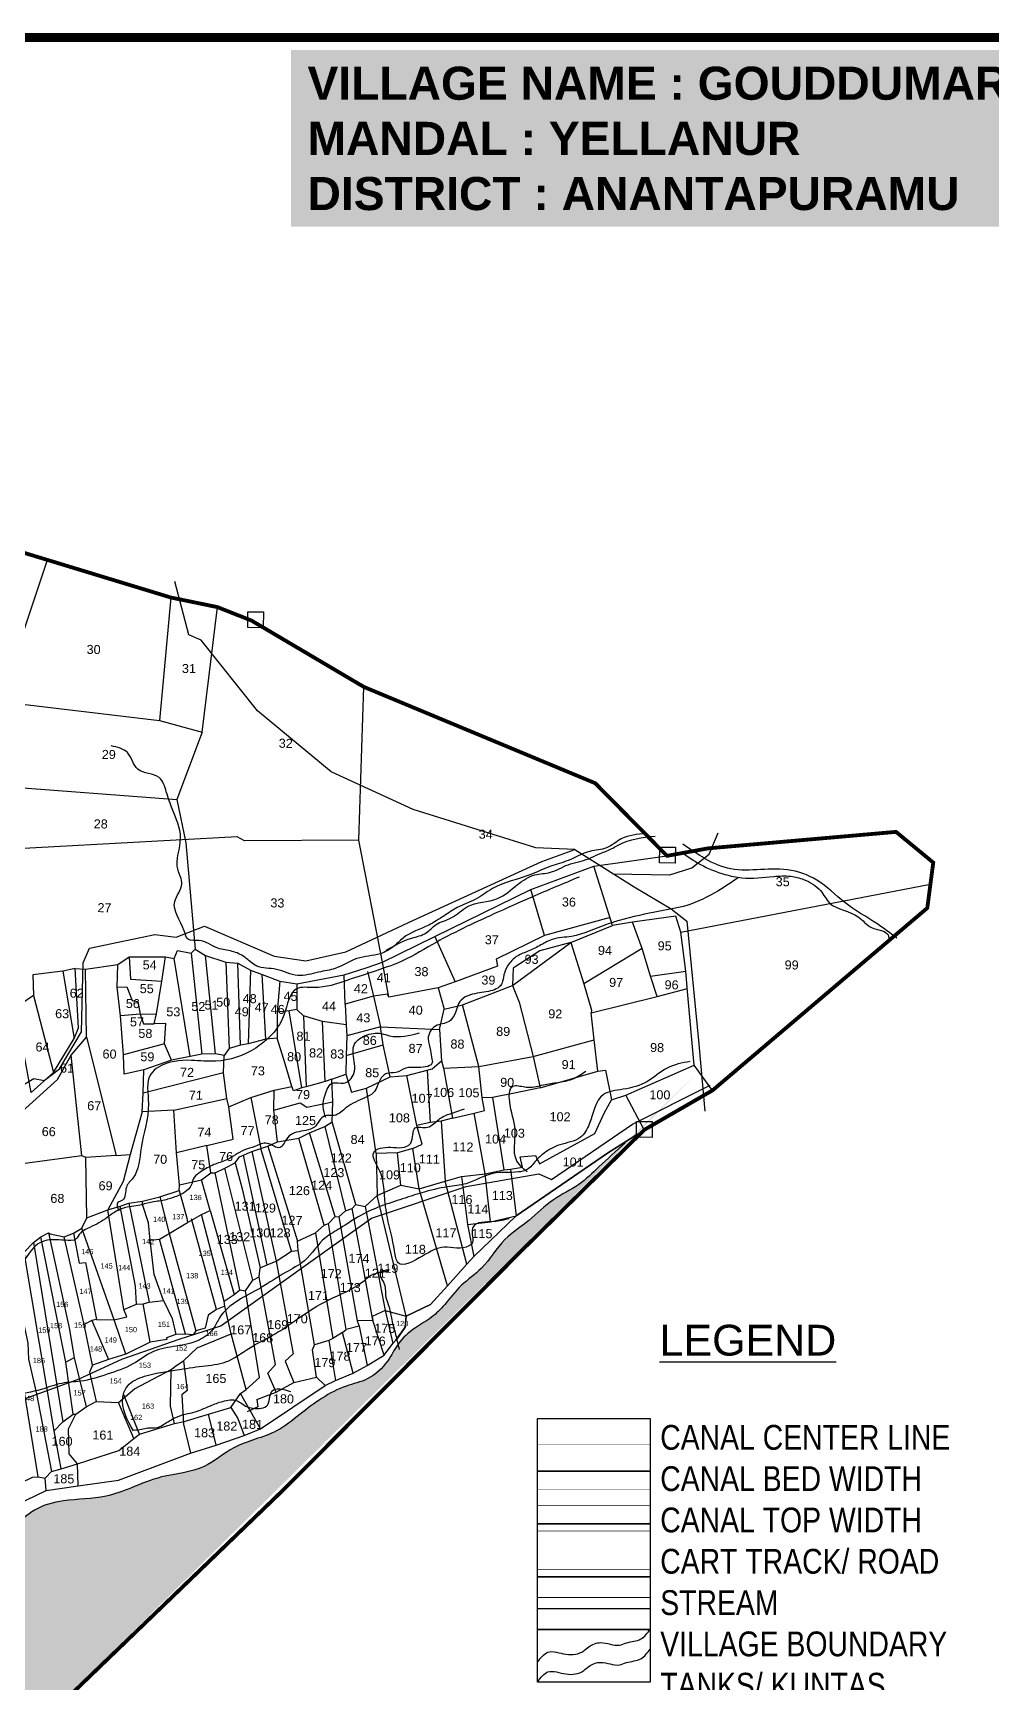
# Model space of a CAD drawing. Header units: inches. Extents: x -67596076815 to 95076089244, y 1613642 to 126917821473.
# Drawn here: x 178277 to 179528, y 1615866 to 1618019 of the extents above; entities that cross this region are included whole.
import ezdxf
from ezdxf.enums import TextEntityAlignment as Align

# ---------------------------------------------------------------- set-up
doc = ezdxf.new("R2010")
doc.units = ezdxf.units.IN
doc.header["$MEASUREMENT"] = 0
doc.linetypes.add('ACAD_ISO02W100', pattern=[15, 12, -3])
doc.linetypes.add('HIDDEN2', pattern=[0.1875, 0.125, -0.0625])
for name, color, linetype in [('CANAL1', 7, 'Continuous'), ('PAPER SIZE', 5, 'Continuous'), ('PLOT', 7, 'Continuous'), ('PLOT NO', 7, 'Continuous'), ('ROAD', 1, 'Continuous'), ('ROADS', 6, 'ACAD_ISO02W100'), ('STREAM', 4, 'Continuous'), ('TABLE', 7, 'Continuous'), ('text2', 7, 'Continuous'), ('TITLEBLOCK', 7, 'Continuous'), ('VILLAGE BOUNDARY', 5, 'Continuous'), ('VILLAGE BOUNDRY STONES', 1, 'Continuous')]:
    doc.layers.add(name, color=color, linetype=linetype)
doc.styles.add('A', font='arial.ttf')
doc.styles.add('ARIALN', font='ARIALN.TTF')
doc.styles.get("Standard").update_dxf_attribs({"font": 'arial.ttf'})
doc.linetypes.add('DOTS', pattern='A,1e-06,-3,["●",Standard,S=3,R=0,X=-1.25,Y=-1.25],-3', length=6.000001)

msp = doc.modelspace()

# ---------------------------------------------------------------- hatches: boundary and pattern name
at = {"layer": 'PLOT NO'}
h = msp.add_hatch(dxfattribs=at)
h.set_pattern_fill('DOTS', color=256, scale=250)
edge = h.paths.add_edge_path()
edge.add_spline(control_points=[(175474.9, 1616931.1), (175480.3, 1616928.8), (175495.7, 1616920.4), (175502.5, 1616879.9), (175548.1, 1616880.4), (175571.3, 1616855.4), (175600.1, 1616852.1), (175622.5, 1616824.3), (175652.5, 1616785.2), (175708.9, 1616762.8), (175728.9, 1616695.2), (175831.9, 1616685), (175881.3, 1616591.4), (175965.8, 1616526.4), (176046, 1616472.4), (176115.9, 1616399.3), (176210.7, 1616379.5), (176275.3, 1616312.1), (176358.5, 1616279.8), (176389.7, 1616211.8), (176445.6, 1616192.8), (176508.8, 1616183.8), (176583.4, 1616146.3), (176657.6, 1616146.1), (176717.6, 1616115.9), (176773.7, 1616111.5), (176818.6, 1616063.9), (176870.5, 1616029.9), (176935.1, 1616001.6), (177012.6, 1615988.6), (177111.4, 1615957.8), (177200.3, 1615938.5), (177270.6, 1615922), (177312.1, 1615914.6), (177361.4, 1615919.9), (177411.9, 1615914.1), (177460.4, 1615912.2), (177498.6, 1615919.3), (177532.4, 1615923), (177581.5, 1615903.8), (177641.3, 1615906.2), (177698.8, 1615926.3), (177736.7, 1615928.5), (177769.7, 1615926.3), (177803.1, 1615939.5), (177850.3, 1615955.1), (177902.5, 1615957.7), (177952.2, 1615948.6), (177987.1, 1615970.7), (178024.7, 1615969.8), (178051.8, 1615986.2), (178075.3, 1616000.2), (178106.9, 1616022.8), (178161.3, 1616022.7), (178204.4, 1616062.7), (178251.6, 1616067.1), (178279.7, 1616094.5), (178322.3, 1616105.7), (178366.3, 1616104.3), (178408, 1616120.6), (178449.1, 1616137.8), (178499.7, 1616140.4), (178541.3, 1616178.9), (178590.6, 1616187), (178634.3, 1616223), (178672, 1616250.8), (178717, 1616260.1), (178740.2, 1616281.9), (178753.6, 1616309.7), (178774.5, 1616328.4), (178797.9, 1616341), (178817.2, 1616361), (178835.4, 1616385.5), (178868.4, 1616407.4), (178888.9, 1616444.4), (178926.2, 1616468), (178954.4, 1616497.2), (178990.2, 1616513.2), (179023, 1616546.1), (179048.6, 1616567), (179065.2, 1616580.6), (179065.2, 1616579.4), (179065.2, 1616578.2), (179065.2, 1616577), (179015.7, 1616528.2), (178966.2, 1616479.5), (178916.6, 1616430.7), (178812.5, 1616326.2), (178708.4, 1616221.7), (178604.3, 1616117.2), (178483.8, 1616001.1), (178363.3, 1615885.1), (178242.8, 1615769), (178222.9, 1615766.8), (178193.6, 1615763.4), (178148.3, 1615763.4), (178106.6, 1615746.8), (178060.8, 1615752), (178019.4, 1615750), (177982.3, 1615748.1), (177954.6, 1615752.2), (177929.7, 1615769.2), (177920.7, 1615749.7), (177922.4, 1615741.7), (177920.3, 1615737.8), (177918.4, 1615739.5), (177905, 1615750.9), (177865, 1615769.2), (177810.9, 1615735.8), (177754, 1615711.1), (177711.2, 1615675.8), (177671.1, 1615649.8), (177628.5, 1615651), (177590.7, 1615634.9), (177551, 1615631.5), (177506.1, 1615619.1), (177453, 1615619.6), (177388.4, 1615622.5), (177333, 1615644), (177278, 1615666.7), (177218.2, 1615666.4), (177152.1, 1615642.5), (177081.6, 1615677.3), (177003.4, 1615680.6), (176939.3, 1615679.1), (176874.9, 1615661.3), (176830.8, 1615705.6), (176790.5, 1615725.9), (176764.4, 1615732.4), (176757.9, 1615729.1), (176757.3, 1615728.7), (176749.3, 1615732.9), (176749.8, 1615740.6), (176713.3, 1615743.2), (176684, 1615754.3), (176640.4, 1615767), (176605.7, 1615789.6), (176568.1, 1615794.9), (176517.2, 1615808.9), (176458.3, 1615849), (176379.4, 1615883.1), (176314.8, 1615916.7), (176272, 1615949.8), (176237.3, 1615985.3), (176186.3, 1615992.8), (176171.5, 1616046.5), (176099.1, 1616060), (176044.2, 1616116.2), (175990.4, 1616180.7), (175910.7, 1616223.9), (175821.5, 1616290.1), (175730.3, 1616383.4), (175619.9, 1616425.2), (175567.5, 1616515.6), (175499.1, 1616560.9), (175433.3, 1616599.9), (175398.8, 1616627.7), (175380.8, 1616642.8), (175383.1, 1616648.8), (175385.4, 1616654.8), (175387.8, 1616660.8), (175416.8, 1616750.9), (175445.8, 1616840.9), (175474.9, 1616931)], knot_values=[0, 0, 0, 0, 17.065403, 52.30513, 101.676909, 127.638475, 150.849799, 183.1842, 229.014228, 299.624798, 351.524663, 416.264363, 570.937192, 639.34671, 736.185751, 862.1846, 931.961055, 1015.91737, 1135.271816, 1184.910104, 1225.326852, 1303.72355, 1378.56701, 1470.749657, 1518.836373, 1578.515513, 1631.086059, 1707.505674, 1764.943302, 1840.900707, 1942.172739, 2075.180608, 2113.446397, 2159.107495, 2200.719334, 2261.071089, 2311.255794, 2345.365689, 2378.001081, 2410.789354, 2500.992265, 2549.503164, 2593.106287, 2614.081772, 2647.726361, 2698.771837, 2763.0958, 2803.548969, 2844.308975, 2880.082337, 2912.401536, 2936.810388, 2962.885464, 3027.132461, 3088.701848, 3129.675403, 3162.188019, 3202.095152, 3257.929254, 3292.867426, 3334.810895, 3391.859861, 3437.865313, 3497.807861, 3535.326088, 3606.102798, 3635.12104, 3670.62842, 3696.497131, 3727.269072, 3752.6073, 3775.901371, 3809.884792, 3843.834926, 3892.433779, 3932.315167, 3974.261686, 4013.116333, 4047.84374, 4112.425259, 4112.425259, 4112.425259, 4113.425259, 4113.425259, 4113.425259, 4114.425259, 4114.425259, 4114.425259, 4115.425259, 4115.425259, 4115.425259, 4116.425259, 4116.425259, 4116.425259, 4166.285869, 4204.748609, 4251.573613, 4297.401825, 4340.2498, 4377.078635, 4405.883689, 4430.298362, 4443.456401, 4457.102973, 4457.102973, 4457.102973, 4464.640163, 4509.190738, 4576.986699, 4638.784966, 4697.940086, 4743.139835, 4777.047027, 4822.052006, 4864.371739, 4895.846374, 4961.312351, 5022.137096, 5088.666556, 5137.947169, 5199.530928, 5263.840827, 5339.521061, 5421.195163, 5497.146709, 5533.745361, 5611.845212, 5657.051452, 5678.972927, 5681.272119, 5681.272119, 5681.272119, 5682.560022, 5711.291746, 5751.589534, 5795.710612, 5840.776715, 5874.703181, 5908.099988, 5998.580784, 6085.114554, 6166.359142, 6216.073698, 6246.66269, 6314.873579, 6346.836247, 6395.917308, 6511.846132, 6578.749053, 6645.916203, 6780.600207, 6911.601124, 7034.64595, 7117.127972, 7214.318147, 7276.494928, 7346.996499, 7346.996499, 7346.996499, 7347.996499, 7347.996499, 7347.996499, 7348.996499, 7348.996499, 7348.996499, 7348.996499], weights=[1, 1, 1, 1, 1, 1, 1, 1, 1, 1, 1, 1, 1, 1, 1, 1, 1, 1, 1, 1, 1, 1, 1, 1, 1, 1, 1, 1, 1, 1, 1, 1, 1, 1, 1, 1, 1, 1, 1, 1, 1, 1, 1, 1, 1, 1, 1, 1, 1, 1, 1, 1, 1, 1, 1, 1, 1, 1, 1, 1, 1, 1, 1, 1, 1, 1, 1, 1, 1, 1, 1, 1, 1, 1, 1, 1, 1, 1, 1, 1, 1, 1, 1, 1, 1, 1, 1, 1, 1, 1, 1, 1, 1, 1, 1, 1, 1, 1, 1, 1, 1, 1, 1, 1, 1, 1, 1, 1, 1, 1, 1, 1, 1, 1, 1, 1, 1, 1, 1, 1, 1, 1, 1, 1, 1, 1, 1, 1, 1, 1, 1, 1, 1, 1, 1, 1, 1, 1, 1, 1, 1, 1, 1, 1, 1, 1, 1, 1, 1, 1, 1, 1, 1, 1, 1, 1, 1, 1, 1, 1, 1, 1, 1, 1], degree=3, periodic=0)

# ---------------------------------------------------------------- linework, layer by layer
at = {"layer": 'CANAL1', "color": 1, "linetype": 'HIDDEN2', "ltscale": 100, "const_width": 0.72, "elevation": 0.8}
msp.add_lwpolyline([(178936.1, 1616175.9), (179083, 1616175.9)], dxfattribs=at)
at = {"layer": 'CANAL1', "color": 5, "ltscale": 100, "const_width": 0.72, "elevation": 0.8}
for points in [[(179083, 1616117.9), (178936.1, 1616117.9)], [(179083, 1616096.3), (178936.1, 1616096.3)]]:
    msp.add_lwpolyline(points, dxfattribs=at)
at = {"layer": 'CANAL1', "color": 1, "ltscale": 100, "const_width": 0.72, "elevation": 0.8}
for points in [[(179083, 1616063.4), (178936.1, 1616063.4)], [(179083, 1616013), (178936.1, 1616013)]]:
    msp.add_lwpolyline(points, dxfattribs=at)
at = {"layer": 'PAPER SIZE', "color": 5, "const_width": 12}
msp.add_lwpolyline([(174789.8, 1618012.9), (179868.8, 1618012.9), (179868.8, 1614763.7), (174789.8, 1614763.7)], close=True, dxfattribs=at)
at = {"layer": 'PLOT'}
for points in [[(178702.8, 1616965.3), (178553.5, 1616964.4), (178543.7, 1616969.6), (178224.9, 1616952), (178058.8, 1616962.4), (178067.7, 1617027.1), (178052.1, 1617191.2), (178046.1, 1617407.1)], [(178275, 1616635.6), (178254.5, 1616746.3), (178224.9, 1616952), (178235.5, 1617035.5), (178234.2, 1617146.1), (178296, 1617331)], [(177855.1, 1617229), (178052.1, 1617191.2), (178234.2, 1617146.1), (178442.4, 1617121.5), (178498.2, 1617106.1), (178518, 1617269.4)], [(178457.3, 1617281.9), (178442.4, 1617121.5)], [(178741.7, 1616760.3), (178733.6, 1616806.1), (178702.8, 1616965.3), (178709.3, 1617165.2)], [(178498.2, 1617106.1), (178465.1, 1617018.1), (178476.8, 1616961.6), (178488.9, 1616822.9)], [(178235.5, 1617035.5), (178465.1, 1617018.1)], [(179164.5, 1616638.5), (179140.4, 1616671.3), (179132, 1616767.4), (179129.9, 1616794.1), (179123.3, 1616845.1), (179116.8, 1616866.1), (179059.9, 1616858.1), (179034.1, 1616853.6), (179009.4, 1616931.3), (179105.1, 1616944.7)], [(178332.4, 1616797.7), (178345.6, 1616796.9), (178388.2, 1616803), (178402.7, 1616812.8), (178450.3, 1616812.9), (178461.5, 1616810.5), (178465.8, 1616821.3), (178483.7, 1616817.8), (178488.9, 1616822.9), (178502.6, 1616814.4), (178529.1, 1616805.7), (178544.8, 1616804.8), (178561.3, 1616795.6), (178576.3, 1616790), (178599.6, 1616781), (178621.7, 1616777.8), (178683.4, 1616789.5), (178712.3, 1616798.4), (178733.6, 1616806.1), (178801.9, 1616839.2), (178927.2, 1616900.9), (179009.4, 1616931.3)], [(178945, 1616840.6), (178927.2, 1616900.9)], [(179123.3, 1616845.1), (179449.2, 1616907.9)], [(179030.7, 1616864.2), (178945, 1616840.6), (178881.9, 1616810), (178883.8, 1616800.9), (178828.3, 1616780.2), (178806.3, 1616772.3), (178741.7, 1616760.3), (178740.3, 1616764), (178722, 1616761.6), (178685, 1616751.2), (178686, 1616723.9), (178655.4, 1616728.3), (178630.4, 1616735.7), (178621.9, 1616744.2), (178611.6, 1616742.2), (178595.9, 1616740.6), (178596, 1616706.7), (178581.3, 1616705.6), (178558.1, 1616699.1), (178548.4, 1616697.4), (178533.3, 1616693), (178526.8, 1616684.2), (178515.6, 1616686.4), (178497.7, 1616686), (178482.6, 1616682.6), (178458, 1616678.1), (178421.9, 1616665.4), (178396.3, 1616659.7), (178395.4, 1616685), (178391.5, 1616735.7), (178387, 1616773.3), (178388.2, 1616803)], [(179092.1, 1616761.1), (179083.4, 1616787.6), (179072.7, 1616823.9), (179059.9, 1616858.1)], [(178713.9, 1616793.8), (178722, 1616761.6), (178731.1, 1616721.4), (178808, 1616718.1), (178814.2, 1616744.5), (178837.9, 1616750.4), (178903.4, 1616775.3), (178979.7, 1616831.6), (179034.1, 1616853.6)], [(178801.9, 1616839.2), (178828.3, 1616780.2)], [(178402.7, 1616812.8), (178404.7, 1616783.5), (178445.4, 1616781.1)], [(178458, 1616678.1), (178449, 1616699.4), (178450.8, 1616725.9), (178435.5, 1616725.4), (178438.3, 1616738.4), (178445.4, 1616781.1), (178450.3, 1616812.9)], [(178483.7, 1616817.8), (178497.7, 1616686)], [(178515.6, 1616686.4), (178502.6, 1616814.4)], [(178979.7, 1616831.6), (178939.2, 1616820.9), (178904.1, 1616798.2), (178903.4, 1616775.3), (178912.2, 1616753.5), (178930.2, 1616682.8), (178939.4, 1616641.9), (179014.8, 1616663.7), (179024.7, 1616665), (179032.5, 1616626.2)], [(178979.7, 1616831.6), (178996.4, 1616777.8), (179006.7, 1616743.2), (179006.1, 1616739.7)], [(179072.7, 1616823.9), (178996.4, 1616777.8)], [(178275, 1616635.6), (178304.1, 1616662), (178331, 1616706.1), (178336.6, 1616720.4), (178332.4, 1616797.7), (178316, 1616794), (178276.9, 1616789.3), (178278, 1616762.3), (178254.5, 1616746.3)], [(178316, 1616794), (178331, 1616706.1)], [(178482.6, 1616682.6), (178461.5, 1616810.5)], [(178529.1, 1616805.7), (178533.3, 1616693)], [(178548.4, 1616697.4), (178544.8, 1616804.8)], [(178561.3, 1616795.6), (178558.1, 1616699.1)], [(178581.3, 1616705.6), (178576.3, 1616790)], [(179083.4, 1616787.6), (179129.9, 1616794.1)], [(178265.5, 1616427.2), (178277.8, 1616439.9), (178287.4, 1616447.3), (178297.6, 1616452.6), (178299.8, 1616451.1), (178317.8, 1616447.5), (178330.1, 1616452.1), (178341.1, 1616458.5), (178347.5, 1616472.1), (178375, 1616482.4), (178391.1, 1616487.4), (178402.5, 1616491.4), (178420.1, 1616494), (178442.8, 1616499.4), (178468.3, 1616507.8), (178468.4, 1616515.3), (178497.1, 1616521.9), (178509.5, 1616530.8), (178515.3, 1616530.8), (178527.9, 1616536.8), (178541.3, 1616544), (178546.9, 1616551.6), (178562.9, 1616558.8), (178574.9, 1616562.8), (178583.7, 1616565.6), (178596.4, 1616571.2), (178624.5, 1616576.2), (178638.1, 1616583.1), (178658.4, 1616591.4), (178668, 1616597.6), (178668.8, 1616623.8), (178667.4, 1616653.2), (178685.8, 1616659.7), (178693, 1616636.2), (178712.9, 1616641.3), (178743.6, 1616656.1), (178765.3, 1616658), (178791.9, 1616665), (178798.3, 1616666.5), (178810.5, 1616677.1), (178813.4, 1616667.5), (178859.2, 1616669.7), (178930.2, 1616682.8), (179009.8, 1616704.6), (179006.1, 1616739.7), (179092.1, 1616761.1), (179132, 1616771.5)], [(178387, 1616773.3), (178399.9, 1616773.8), (178406.9, 1616755.9), (178414.1, 1616754.7), (178417.2, 1616738), (178421.7, 1616725.6), (178435.5, 1616725.4)], [(178599.6, 1616781), (178595.9, 1616740.6)], [(178621.7, 1616777.8), (178621.9, 1616744.2)], [(178685, 1616751.2), (178683.4, 1616789.5)], [(178806.3, 1616772.3), (178814.2, 1616744.5)], [(178278, 1616762.3), (178304.1, 1616662)], [(178939.4, 1616641.9), (178905.9, 1616635.1), (178877.1, 1616629.3), (178863.6, 1616628.8), (178859.2, 1616669.7), (178837.9, 1616750.4)], [(178417.2, 1616738), (178391.5, 1616735.7)], [(178417.2, 1616738), (178438.3, 1616738.4)], [(178628.3, 1616642), (178611.6, 1616742.2)], [(178630.4, 1616735.7), (178634.1, 1616643.1)], [(178658.9, 1616650), (178655.4, 1616728.3)], [(178347.1, 1616707.9), (178385.9, 1616553.6), (178404.2, 1616554.7)], [(178532.8, 1616616.9), (178561.7, 1616629.2), (178592.3, 1616638.9), (178615.3, 1616643.7), (178606.6, 1616673.2), (178596, 1616706.7)], [(178686, 1616723.9), (178687.1, 1616709.6), (178686.1, 1616684.1), (178685.8, 1616659.7)], [(178731.1, 1616721.4), (178687.1, 1616709.6)], [(178743.6, 1616656.1), (178734.4, 1616698.2), (178731.1, 1616721.4)], [(178808, 1616718.1), (178810.5, 1616677.1)], [(179014.8, 1616663.7), (179009.8, 1616704.6)], [(178341, 1616553.2), (178327, 1616684.6)], [(178449, 1616699.4), (178395.4, 1616685)], [(178504.1, 1616566.7), (178538.8, 1616574.7), (178532.8, 1616616.9), (178530.4, 1616628.1), (178526.2, 1616661.6), (178526.8, 1616684.2)], [(178686.1, 1616684.1), (178734.4, 1616698.2)], [(178509.5, 1616530.8), (178504.1, 1616566.7), (178464.7, 1616557.1), (178461, 1616612.7), (178419.6, 1616610.5), (178421.3, 1616634.9), (178421.9, 1616665.4)], [(178526.2, 1616661.6), (178421.3, 1616634.9)], [(178791.9, 1616665), (178796, 1616596.7)], [(178813.4, 1616667.5), (178825.2, 1616602.4), (178853.2, 1616608.6), (178866.7, 1616612.4), (178863.6, 1616628.8)], [(178596.4, 1616571.2), (178591.6, 1616612.8), (178592.3, 1616638.9)], [(178667.4, 1616653.2), (178658.9, 1616650), (178634.1, 1616643.1), (178628.3, 1616642), (178617.4, 1616637.8), (178615.3, 1616643.7)], [(178773.1, 1616562.7), (178753, 1616557.2), (178725.4, 1616556.1), (178712.9, 1616641.3)], [(178825.2, 1616602.4), (178810.2, 1616598.3), (178796, 1616596.7), (178778.5, 1616592.9), (178765.3, 1616658)], [(178461, 1616612.7), (178530.4, 1616628.1)], [(178561.7, 1616629.2), (178574.9, 1616562.8)], [(178591.6, 1616612.8), (178625.9, 1616622.1), (178634.9, 1616616.6), (178668.8, 1616623.8)], [(178877.1, 1616629.3), (178891.9, 1616534.7)], [(179075.5, 1616587.1), (179051.3, 1616632.5)], [(178419.6, 1616610.5), (178404.2, 1616554.7), (178395.1, 1616519.7), (178375, 1616482.4)], [(178810.2, 1616598.3), (178815.6, 1616520.2)], [(178867.5, 1616529.7), (178853.2, 1616608.6)], [(178781.4, 1616509.8), (178773.1, 1616562.7), (178785.5, 1616568.4), (178778.5, 1616592.9)], [(178347.5, 1616472.1), (178346.4, 1616551.1), (178341, 1616553.2), (178250.5, 1616540.7)], [(178385.9, 1616553.6), (178346.4, 1616551.1)], [(178468.4, 1616515.3), (178464.7, 1616557.1)], [(178725.4, 1616556.1), (178726.7, 1616501.4)], [(178757.6, 1616514.7), (178753, 1616557.2)], [(178900.6, 1616535.6), (178908.1, 1616474.7)], [(178430.2, 1616443.2), (178442.4, 1616444.1), (178455.1, 1616451.8), (178478.9, 1616466.1), (178497.4, 1616476.3), (178508.6, 1616481.9), (178497.1, 1616521.9)], [(178402.5, 1616491.4), (178428.8, 1616361.9)], [(178447.8, 1616364.1), (178435.4, 1616398), (178430.2, 1616443.2), (178428, 1616465.8), (178420.1, 1616489.5), (178420.1, 1616494)], [(178442.8, 1616499.4), (178455.1, 1616451.8), (178489.8, 1616324.8)], [(178468.3, 1616507.8), (178478.3, 1616471.9), (178478.9, 1616466.1)], [(178360, 1616339.5), (178383.3, 1616338.9), (178399.8, 1616342.9), (178396, 1616352.3), (178396, 1616352.3), (178375, 1616482.4)], [(178412.6, 1616359.6), (178411.1, 1616382.9), (178391.1, 1616487.4)], [(178516.9, 1616352.6), (178484.4, 1616470.7)], [(178526.7, 1616363.5), (178497.4, 1616476.3)], [(178844.8, 1616463.3), (178874.5, 1616467), (178908.1, 1616474.7)], [(178329.9, 1616215.7), (178320.2, 1616283.7), (178287.4, 1616447.3)], [(178297.6, 1616452.6), (178324.7, 1616326.3), (178331, 1616289.4), (178346.6, 1616225.5)], [(178354.8, 1616279.9), (178344.1, 1616332.8), (178317.8, 1616447.5)], [(178330.1, 1616452.1), (178337.7, 1616412.9), (178345.6, 1616413.9), (178360, 1616339.5), (178354.2, 1616338.2), (178344.1, 1616332.8)], [(178398.6, 1616294.3), (178383.3, 1616338.9), (178341.1, 1616458.5)], [(178304.9, 1616193.9), (178265.5, 1616427.2)], [(178277.8, 1616439.9), (178316, 1616205.7)], [(178476.2, 1616320.4), (178442.4, 1616444.1)], [(178284, 1616134.1), (178259.7, 1616285.1), (178252.1, 1616334.4), (178236.1, 1616415.9)], [(178248.5, 1616412.6), (178270.4, 1616308.4), (178271.5, 1616287.6), (178282, 1616242.5), (178301.3, 1616141.1)], [(178396, 1616352.3), (178412.6, 1616359.6), (178421.2, 1616359.8), (178428.8, 1616361.9), (178447.8, 1616364.1), (178459, 1616340.7), (178463.6, 1616319.9)], [(178430.2, 1616309.8), (178421.2, 1616359.8)], [(178527.8, 1616356.8), (178516.9, 1616352.6), (178505.9, 1616344.9), (178501.9, 1616328), (178489.8, 1616324.8), (178486.3, 1616319.4), (178476.2, 1616320.4), (178463.6, 1616319.9), (178451.6, 1616315.6), (178452.1, 1616313.2), (178430.2, 1616309.8), (178398.6, 1616294.3), (178376, 1616287.3), (178354.8, 1616279.9), (178351.2, 1616270.6), (178359.8, 1616232.6)], [(178354.2, 1616338.2), (178376, 1616287.3)], [(178737, 1616351.4), (178720.2, 1616343.3), (178721, 1616338.3), (178700.6, 1616337.9)], [(178737, 1616351.4), (178747.2, 1616307.9)], [(178555.5, 1616248), (178535.8, 1616320.6)], [(178331, 1616289.4), (178320.2, 1616283.7)], [(178462, 1616203.8), (178457, 1616226.1), (178457.6, 1616274)], [(178473.6, 1616285.5), (178478.7, 1616246.7), (178471.4, 1616241.2), (178473.6, 1616202.9), (178483, 1616164.8)], [(178569.3, 1616235.1), (178594.6, 1616244.7), (178618, 1616257.2), (178647.4, 1616264), (178658.9, 1616253.4)], [(178408.7, 1616184.1), (178389, 1616231)], [(178416.2, 1616189.6), (178395.7, 1616241.3)], [(178574.3, 1616196.6), (178548.2, 1616243)], [(178569.3, 1616235.1), (178570.8, 1616225.3), (178557, 1616219.1)], [(178336.2, 1616122.4), (178335.4, 1616150.9), (178324.6, 1616164.1), (178323.4, 1616196.7), (178333.1, 1616216)], [(178516.4, 1616175.6), (178506.3, 1616216)], [(178535.4, 1616224.4), (178544.8, 1616210.4), (178553, 1616188.1)], [(178294.5, 1616116.1), (178293.3, 1616132.4)]]:
    msp.add_lwpolyline(points, dxfattribs=at)
at = {"layer": 'PLOT NO'}
for points in [[(178152.4, 1616495.2), (178137.1, 1616564.4), (178201.8, 1616586), (178235.6, 1616586.2), (178309.1, 1616652.8), (178327, 1616684.6), (178347.1, 1616707.9), (178345.6, 1616796.9)], [(178314.1, 1616144.3), (178304.9, 1616193.9), (178316, 1616205.7), (178329.9, 1616215.7), (178333.1, 1616216), (178346.6, 1616225.5), (178359.8, 1616232.6), (178389, 1616231), (178409.8, 1616248.9), (178457.6, 1616274), (178465, 1616280), (178473.6, 1616285.5), (178491.8, 1616302.3), (178535.8, 1616320.6), (178527.8, 1616356.8), (178526.7, 1616363.5), (178539.9, 1616371.9), (178547.2, 1616378.1), (178554.9, 1616377), (178564.5, 1616390.8), (178572.7, 1616395.1), (178573.7, 1616407), (178583.1, 1616410.8), (178594.9, 1616415.8), (178614.6, 1616428.5), (178623.5, 1616429.6), (178622.5, 1616441.9), (178646, 1616452.6), (178657.3, 1616462.6), (178662.9, 1616464.7), (178672, 1616473.9), (178676.5, 1616473.5), (178685.4, 1616481.3), (178693.8, 1616484.2), (178698.6, 1616489.5), (178710.9, 1616486.9), (178726.7, 1616501.4), (178757.6, 1616514.7), (178781.4, 1616509.8), (178815.6, 1616520.2), (178836.6, 1616526.1), (178867.5, 1616529.7), (178891.9, 1616534.7), (178900.6, 1616535.6), (178916.6, 1616538.2), (178913.4, 1616551.8), (178933.5, 1616553.5), (178938.8, 1616542.5), (179011, 1616582.1), (179023, 1616608.8), (179032.5, 1616626.2), (179051.3, 1616632.5), (179140.4, 1616671.3)], [(178266.9, 1616236.5), (178337.5, 1616262.2), (178393.3, 1616287.8), (178468.3, 1616313.7), (178522.4, 1616331.1), (178719.1, 1616471.6), (178842.7, 1616513.1), (178937.9, 1616529.6), (178954.1, 1616522.4), (179060.2, 1616594.6), (179161.3, 1616645.5)], [(178698.6, 1616489.5), (178668, 1616597.6)], [(178177.1, 1616059.8), (178294.5, 1616116.1), (178336.2, 1616122.4), (178388.8, 1616129.8), (178483, 1616164.8), (178516.4, 1616175.6), (178553, 1616188.1), (178574.3, 1616196.6), (178658.9, 1616253.4), (178672.3, 1616259.9), (178695.2, 1616269.2), (178713.8, 1616279.6), (178735.8, 1616292.9), (178747.2, 1616307.9), (178751.2, 1616312.4), (178763, 1616329.5), (178764.7, 1616344), (178796.4, 1616359), (178818.3, 1616383.5), (178843.8, 1616411.6), (178852.8, 1616421.5), (178908.1, 1616474.7), (179027.5, 1616556.6), (179075.5, 1616587.1)], [(178242.8, 1615769), (178604.3, 1616117.2), (178916.6, 1616430.7), (179065.2, 1616577), (179065.2, 1616580.6), (179027.5, 1616556.6), (178908.1, 1616474.7), (178852.8, 1616421.5), (178843.8, 1616411.6), (178818.3, 1616383.5), (178796.4, 1616359), (178764.7, 1616344), (178763, 1616329.5), (178752.2, 1616313.8)], [(178657.3, 1616462.6), (178624.5, 1616576.2)], [(178672, 1616473.9), (178638.1, 1616583.1)], [(178658.4, 1616591.4), (178685.4, 1616481.3)], [(178583.1, 1616410.8), (178552.3, 1616554.1)], [(178562.9, 1616558.8), (178594.9, 1616415.8)], [(178614.6, 1616428.5), (178574.9, 1616562.8)], [(178583.7, 1616565.6), (178622.5, 1616441.9)], [(178564.5, 1616390.8), (178527.9, 1616536.8)], [(178541.3, 1616544), (178550.5, 1616509.8), (178573.7, 1616407)], [(178547.2, 1616378.1), (178515.3, 1616530.8)], [(178818.3, 1616383.5), (178781.4, 1616509.8)], [(178843.8, 1616411.6), (178815.6, 1616520.2)], [(178836.6, 1616526.1), (178844.8, 1616463.3), (178852.8, 1616421.5)], [(178874.5, 1616467), (178867.5, 1616529.7)], [(178764.7, 1616344), (178726.7, 1616501.4)], [(178508.6, 1616481.9), (178539.9, 1616371.9)], [(178676.5, 1616473.5), (178700.6, 1616337.9), (178703.3, 1616330.9), (178686.1, 1616326.2)], [(178735.8, 1616292.9), (178721, 1616338.3), (178720.2, 1616343.3), (178709.6, 1616400.8), (178693.8, 1616484.2)], [(178710.9, 1616486.9), (178737, 1616351.4), (178764.7, 1616344)], [(178646, 1616452.6), (178668.6, 1616314.6), (178663.4, 1616312), (178644.8, 1616306.3)], [(178681.3, 1616322.3), (178686.1, 1616326.2), (178662.9, 1616464.7)], [(178647.4, 1616264), (178642, 1616299.9), (178644.8, 1616306.3), (178623.5, 1616429.6)], [(178594.9, 1616415.8), (178617, 1616294.6), (178606.7, 1616285), (178618, 1616257.2)], [(178594.6, 1616244.7), (178583.8, 1616269.4), (178594, 1616280.7), (178572.7, 1616395.1)], [(178171, 1616091.5), (178207.9, 1616094.8), (178211.5, 1616115.2), (178233.5, 1616117.9), (178254, 1616124.1), (178269.8, 1616130.3), (178276.7, 1616133.6), (178284, 1616134.1), (178293.3, 1616132.4), (178301.3, 1616141.1), (178314.1, 1616144.3), (178335.4, 1616150.9), (178389.3, 1616168.5), (178408.7, 1616184.1), (178416.2, 1616189.6), (178462, 1616203.8), (178474.7, 1616206.5), (178506.3, 1616216), (178535.4, 1616224.4), (178548.2, 1616243), (178555.5, 1616248), (178572.9, 1616263.8), (178554.9, 1616377)], [(178695.2, 1616269.2), (178681.3, 1616322.3), (178668.6, 1616314.6)], [(178703.3, 1616330.9), (178713.8, 1616279.6)], [(178663.4, 1616312), (178672.3, 1616259.9)]]:
    msp.add_lwpolyline(points, dxfattribs=at)
at = {"layer": 'PLOT NO', "elevation": 0.8}
for points in [[(178936.1, 1616210.4), (179083, 1616210.4), (179083, 1616141.5), (178936.1, 1616141.5)], [(178936.1, 1616141.5), (179083, 1616141.5), (179083, 1616072.6), (178936.1, 1616072.6)], [(178936.1, 1616072.6), (179083, 1616072.6), (179083, 1616003.7), (178936.1, 1616003.7)], [(178936.1, 1616003.7), (179083, 1616003.7), (179083, 1615934.9), (178936.1, 1615934.9)], [(178936.1, 1615934.9), (179083, 1615934.9), (179083, 1615866), (178936.1, 1615866)]]:
    msp.add_lwpolyline(points, close=True, dxfattribs=at)
at = {"layer": 'PLOT NO'}
for points in [[(179050.7, 1616570), (179016.1, 1616538.7), (178990, 1616515.8), (178956.8, 1616495.7), (178924.6, 1616468.8), (178893.5, 1616443.8), (178862.6, 1616406.2), (178836.9, 1616384.1), (178814.4, 1616358.6), (178797.7, 1616342.4), (178776.5, 1616328.5), (178754.1, 1616307.4), (178740.4, 1616285.5), (178713.8, 1616261.9), (178686.4, 1616252.5), (178625.9, 1616215.7), (178595.3, 1616194.1), (178539.5, 1616172), (178500.6, 1616147.5), (178445.2, 1616133.9), (178405.7, 1616119.8), (178372.6, 1616108.7), (178317.1, 1616102.7), (178279.1, 1616090.5), (178252.2, 1616072.1), (178213.1, 1616059.9), (178159, 1616030.6), (178097, 1616013.8), (178074.7, 1616000.3), (178053.9, 1615987.5), (178024.9, 1615973.3), (177989.6, 1615967.4), (177951.2, 1615953.7), (177910.8, 1615955), (177846.5, 1615951.7), (177797.6, 1615937.1), (177765.3, 1615927.8), (177744.3, 1615927.7), (177700.8, 1615924.5), (177653.9, 1615912.5), (177563.7, 1615912.1), (177531.9, 1615920.4), (177499.3, 1615919), (177465.6, 1615914.2), (177415.4, 1615914.5), (177355.1, 1615918), (177313.5, 1615916.6), (177268.3, 1615922.9), (177230.9, 1615931.2), (177101.6, 1615962.2), (177003.8, 1615988.6), (176929.9, 1616006.1), (176877, 1616028.5), (176813.8, 1616071.4), (176772.7, 1616104.2), (176715.2, 1616120.3), (176670.1, 1616137), (176579.5, 1616154.1), (176509.1, 1616179.4), (176432.9, 1616198), (176396.1, 1616214.6), (176366.3, 1616254.3), (176270.1, 1616325), (176202.6, 1616374.9), (176137.4, 1616399.8), (176036.4, 1616475.1), (175958.6, 1616532.7), (175906, 1616576.4), (175793.8, 1616682.9), (175733.8, 1616707.3), (175705.9, 1616751), (175649.9, 1616794.1), (175619.3, 1616828.2), (175595.6, 1616850.2), (175573.6, 1616857.6), (175552.1, 1616872.1), (175506.6, 1616891.5), (175489.1, 1616922), (175467.9, 1616933.9)], [(178898.8, 1616471), (178878.8, 1616467.3), (178851.9, 1616460.2), (178850.8, 1616450.9), (178851.1, 1616439.9), (178846.6, 1616435.5), (178814.3, 1616433.8), (178786, 1616422.3), (178754.1, 1616413.4), (178749.4, 1616428.9), (178740.1, 1616472.3), (178737.7, 1616486.4), (178735.7, 1616508.9), (178730.4, 1616532.3), (178722.1, 1616557.6), (178744.2, 1616564.4), (178758.9, 1616563.8), (178770.4, 1616569.6), (178776.2, 1616589.5), (178792.5, 1616590.3), (178800.4, 1616594.8), (178811.5, 1616603.6), (178830.6, 1616610.8), (178840.5, 1616614.4)], [(178408.5, 1616194), (178394.6, 1616238.3), (178400.7, 1616252.5), (178422.8, 1616265.3), (178465, 1616273.6), (178498.7, 1616278.7), (178529, 1616284), (178559.2, 1616301.8), (178592.6, 1616320.3), (178624.5, 1616341.5), (178662.6, 1616364.8), (178710, 1616390.5), (178719.5, 1616397.8), (178733.8, 1616401.4), (178742.5, 1616404.3), (178732.1, 1616401.4), (178735.7, 1616385.9), (178738, 1616368.7), (178742.3, 1616355.6), (178745.6, 1616339), (178748.2, 1616329.4), (178753.1, 1616309.9), (178755.3, 1616300.5)]]:
    msp.add_spline(points, degree=3, dxfattribs=at)
at = {"layer": 'PLOT NO', "color": 4}
for points in [[(178936.1, 1615892.2, 0.8), (178949.6, 1615905.2, 0.8), (178973.2, 1615902.5, 0.8), (178996.3, 1615906.9, 0.8), (179003, 1615912.3, 0.8), (179018.6, 1615917.6, 0.8), (179030.9, 1615915.6, 0.8), (179042.9, 1615914.4, 0.8), (179052.1, 1615917.3, 0.8), (179071.1, 1615922.4, 0.8), (179083, 1615934.9, 0.8)], [(178936.1, 1615866.4, 0.8), (178949.6, 1615879.4, 0.8), (178973.2, 1615876.7, 0.8), (178996.3, 1615881.1, 0.8), (179003, 1615886.6, 0.8), (179018.6, 1615891.9, 0.8), (179030.9, 1615889.8, 0.8), (179042.9, 1615888.6, 0.8), (179052.1, 1615891.5, 0.8), (179071.1, 1615896.6, 0.8), (179083, 1615909.1, 0.8)]]:
    msp.add_spline(points, degree=3, dxfattribs=at)
at = {"layer": 'ROAD'}
for points in [[(178984.8, 1616953), (178933.9, 1616955.2), (178773.8, 1617005.1), (178666.7, 1617054.3), (178570.6, 1617133.9), (178496.7, 1617226.4), (178480.6, 1617233), (178462.3, 1617302.9)], [(179034.4, 1616921), (179108.7, 1616920.1), (179137.4, 1616929.1), (179160.2, 1616946.9), (179172.1, 1616974.9)], [(178237.6, 1616629.6), (178278.3, 1616654.2), (178292, 1616651.4), (178311.9, 1616666.6), (178340.4, 1616715.1), (178342.8, 1616805), (178351.2, 1616824.1), (178436.2, 1616842.2), (178464.1, 1616838.7), (178501.3, 1616852.8), (178592, 1616813.8), (178633.4, 1616807.7), (178685.7, 1616819.5), (178773.1, 1616860.2), (178941.6, 1616937.1), (178984.8, 1616953), (179062.2, 1616904.4), (179110.6, 1616875.7), (179130.8, 1616859.3), (179146.3, 1616703.6), (179154.7, 1616611.5)]]:
    msp.add_lwpolyline(points, dxfattribs=at)
at = {"layer": 'ROADS', "ltscale": 0.15, "const_width": 1.44, "elevation": 0.8}
msp.add_lwpolyline([(178936.1, 1615976.5), (179083, 1615976.5)], dxfattribs=at)
at = {"layer": 'ROADS', "linetype": 'DOTS', "ltscale": 0.5, "elevation": 0.8}
msp.add_lwpolyline([(178936.1, 1615962.1), (179083, 1615962.1)], dxfattribs=at)
at = {"layer": 'STREAM'}
for points in [[(179077.5, 1616973.9), (179045.4, 1616966.8), (179026.3, 1616955.2), (179004.4, 1616950.5), (178976, 1616938.6), (178953.4, 1616931.1), (178927.2, 1616920.3), (178877.3, 1616901.9), (178854.8, 1616887.8), (178831.2, 1616877.2), (178813.5, 1616866.1), (178793.9, 1616854.3), (178760.5, 1616837.4), (178747.6, 1616826), (178730.9, 1616817), (178700.2, 1616810.7), (178672, 1616797.8), (178650.1, 1616792.9), (178623.1, 1616788.5), (178595, 1616796.5), (178569.4, 1616800.9), (178553.7, 1616812.4), (178537.5, 1616820), (178518.6, 1616824.1), (178493.6, 1616834.3), (178480.1, 1616835.5), (178474.7, 1616846.6), (178462.3, 1616885), (178471.7, 1616908.3), (178466.6, 1616926.2), (178469.9, 1616968.4), (178459.4, 1617005.3), (178451.3, 1617028.1), (178442.1, 1617046.8), (178414.2, 1617057.8), (178400.5, 1617079.5), (178379.4, 1617088.2)], [(178738.5, 1616821.4), (178771.7, 1616837.3), (178790.8, 1616844.2), (178803.5, 1616854.9), (178823.3, 1616863.7), (178844.6, 1616878.5), (178883.8, 1616889), (178909.9, 1616907.2), (178932.6, 1616919.9), (178952.8, 1616923.2), (178976, 1616933.1), (179002.9, 1616941), (179016, 1616947), (179031.5, 1616953.4), (179042.1, 1616959.2), (179089.5, 1616970.5)], [(179123.7, 1616949.7), (179148.8, 1616933.5), (179180.7, 1616920.5), (179202.8, 1616916.1), (179244.4, 1616917.8), (179266.8, 1616918), (179283.5, 1616913.8), (179305.6, 1616899.3), (179317.5, 1616883.1), (179354.9, 1616865.2), (179372.3, 1616851.1), (179393.8, 1616841.5), (179395.1, 1616832.2)], [(179405.4, 1616837.4), (179379.1, 1616856.2), (179337.4, 1616883.7), (179300.8, 1616913), (179262.5, 1616926.4), (179222.2, 1616926.5), (179183.9, 1616928.6), (179151, 1616943.3), (179125.9, 1616959.9)], [(179198, 1616915.9), (179171.7, 1616898.8), (179130.8, 1616880), (179095.9, 1616872.5), (179042.5, 1616860.3), (179026.1, 1616855.1), (178980.6, 1616839.5), (178955.1, 1616835.5), (178938.5, 1616827.3), (178922.7, 1616819.8), (178907.8, 1616812.7), (178895.8, 1616798.9), (178891.4, 1616786), (178889, 1616777), (178872.2, 1616767.7), (178848.4, 1616763.3), (178836.2, 1616756.4), (178827.9, 1616737.9), (178820.5, 1616728.6), (178802.8, 1616722.4), (178793.2, 1616706), (178796.4, 1616690.7), (178798.1, 1616679.3), (178798.7, 1616675.6), (178780.9, 1616668.4), (178763.9, 1616667.4), (178750.9, 1616661.8), (178738.9, 1616660.5), (178729.1, 1616649.6), (178723.2, 1616636.9), (178710.5, 1616628.7), (178686.9, 1616616.5), (178670.4, 1616605.8), (178658.2, 1616605.1), (178644.6, 1616590.7), (178621.2, 1616583.9), (178611.8, 1616579), (178605.1, 1616569.6), (178599.8, 1616564.1), (178583.2, 1616569.4), (178567, 1616565.4), (178552.7, 1616560.5), (178530.2, 1616547.8), (178513.3, 1616541.6), (178496.2, 1616532.1), (178487.7, 1616524.9), (178483.9, 1616515), (178475.3, 1616505.6), (178464.4, 1616500.1), (178449.1, 1616495.4), (178430.6, 1616492.1), (178415, 1616488.4), (178391.1, 1616483.4), (178371.7, 1616470.9), (178348.5, 1616458.2), (178339.1, 1616452.2), (178333.4, 1616444.6), (178318.8, 1616442.8), (178303.1, 1616443.5), (178289.2, 1616441), (178269.2, 1616421.8), (178260, 1616410.3), (178247.5, 1616406.5), (178226.9, 1616404.9), (178205.3, 1616400), (178195.7, 1616392.7), (178178.2, 1616383.2), (178151.8, 1616376.6), (178135.1, 1616367.4), (178120.9, 1616365.7), (178098.9, 1616348.5), (178075.6, 1616342), (178070, 1616328.7), (178064.2, 1616309.4)], [(178990.4, 1616917), (178928.8, 1616890.9), (178879.1, 1616868.8), (178798.7, 1616829), (178753.1, 1616804.7), (178744.3, 1616801.3), (178687, 1616782.1), (178644.5, 1616772.7), (178621.8, 1616771.3), (178604.9, 1616736.8), (178585.7, 1616708), (178568, 1616693.8), (178516.1, 1616676.6), (178484.2, 1616677.7), (178441, 1616668.8), (178431.2, 1616659.9), (178428, 1616621.2), (178418.4, 1616563.4), (178407.7, 1616524.1), (178399.2, 1616512.4), (178394, 1616495.1), (178388, 1616492.1), (178389.3, 1616481.4)], [(178659.7, 1616603), (178656.1, 1616617.5), (178658.6, 1616632.7), (178669.1, 1616648.3), (178682.5, 1616647.9), (178696.1, 1616660.6), (178695.4, 1616686.2), (178696, 1616696.7), (178711, 1616710), (178732.1, 1616712.7), (178742.8, 1616709.9), (178781.9, 1616713.5)], [(179135.2, 1616676.2), (179105.3, 1616667.7), (179079.6, 1616650.3), (179047.7, 1616640), (179021.7, 1616632.9), (179003.6, 1616594.6), (178991.9, 1616577), (178965, 1616567.4), (178944.5, 1616556.5), (178934.1, 1616546.8), (178922.3, 1616535.1), (178911, 1616532), (178877.9, 1616530.1), (178842.8, 1616516.7), (178818.5, 1616512.6), (178785, 1616504.9), (178759.9, 1616496.9), (178704.3, 1616474.9), (178678.6, 1616458.7), (178659.1, 1616446.2), (178631.6, 1616416.2), (178607.1, 1616400.9), (178574.6, 1616380.9), (178520.8, 1616341.6), (178512.9, 1616327.9), (178494.3, 1616312.6), (178434.6, 1616297.5), (178407.7, 1616281.5), (178373.9, 1616267.9), (178339.2, 1616258.8), (178314.9, 1616256.1), (178288.1, 1616248.1), (178250.6, 1616240), (178212.2, 1616230.7), (178177, 1616229.5), (178162.2, 1616237.9), (178155.4, 1616257.6), (178151.9, 1616272.5), (178146.2, 1616283.8), (178129.2, 1616286.4), (178117.5, 1616281.4), (178104.2, 1616295.8), (178099.6, 1616300.8), (178055.7, 1616297.2), (178015.1, 1616282.1), (177972.2, 1616265.5), (177954.4, 1616257.8), (177940.3, 1616267.1), (177923, 1616282.7), (177909.5, 1616288), (177891, 1616270.3), (177859.9, 1616252.5), (177835.7, 1616238.1), (177816.4, 1616225.8), (177798.9, 1616207.2), (177792.7, 1616200), (177786.8, 1616194.3), (177776.2, 1616188.3)], [(178922.7, 1616532), (178908, 1616548.6), (178907, 1616583.4), (178900.3, 1616619.4), (178904, 1616644), (178919.4, 1616643.1), (178927.2, 1616642.6), (178946, 1616646.4), (178964.7, 1616649.2), (178983.5, 1616654.2), (178999, 1616663.7)], [(178408.8, 1616195), (178419.1, 1616196.3), (178427.2, 1616198.1), (178439.9, 1616198.6), (178448.1, 1616202.6), (178462.6, 1616211.2), (178476, 1616215.8), (178489, 1616219), (178508.9, 1616226.8), (178525, 1616232.6), (178543.9, 1616233.3), (178556.2, 1616225.7), (178564.1, 1616223.7), (178583.5, 1616227.7), (178586, 1616236), (178589.2, 1616245.8), (178614.1, 1616245.4)]]:
    msp.add_spline(points, degree=3, dxfattribs=at)
at = {"layer": 'VILLAGE BOUNDARY', "const_width": 5}
msp.add_lwpolyline([(178046.1, 1617407.1), (178296, 1617331), (178457.3, 1617281.9), (178518, 1617269.4), (178562.4, 1617251.9), (178709.3, 1617165.2), (179011.4, 1617039.5), (179105.1, 1616944.7), (179159, 1616954.5), (179404.2, 1616976), (179452.8, 1616935.9), (179445, 1616876.6), (179164.5, 1616638.5), (179075.5, 1616587.1), (178916.6, 1616430.7), (178604.3, 1616117.2), (178217.3, 1615744.5)], dxfattribs=at)
at = {"layer": 'VILLAGE BOUNDRY STONES'}
for points in [[(178557.8, 1617263.4), (178578.3, 1617263.1), (178578, 1617242.5), (178557.6, 1617242.8)], [(179095.6, 1616956.2), (179116.1, 1616955.9), (179115.8, 1616935.3), (179095.3, 1616935.6)], [(179065.5, 1616598.1), (179085.9, 1616597.8), (179085.6, 1616577.2), (179065.2, 1616577.5)]]:
    msp.add_lwpolyline(points, close=True, dxfattribs=at)

# ---------------------------------------------------------------- texts
at = {"layer": 'PLOT NO'}
for s, height, p in [('30', 11.78, (178356.4, 1617214.1)), ('31', 11.78, (178480.9, 1617189.2)), ('32', 11.78, (178607.3, 1617091.6)), ('29', 11.78, (178376.2, 1617077)), ('28', 11.78, (178365.7, 1616986.4)), ('34', 11.78, (178868.4, 1616972.9)), ('35', 11.78, (179256.2, 1616910.9)), ('27', 11.78, (178370.6, 1616877)), ('33', 11.78, (178596.4, 1616883.2)), ('36', 11.78, (178977, 1616884.4)), ('37', 11.78, (178876.3, 1616835.1)), ('95', 11.78, (179102.1, 1616827.2)), ('93', 11.78, (178928.3, 1616809.6)), ('94', 11.78, (179024.1, 1616821.2)), ('54', 11.78, (178429.6, 1616802.3)), ('41', 11.78, (178735.3, 1616785.7)), ('38', 11.78, (178784.5, 1616793.6)), ('99', 11.78, (179267.9, 1616802.3)), ('62', 11.78, (178334.3, 1616765.4)), ('55', 11.78, (178425.8, 1616771.3)), ('42', 11.78, (178705.4, 1616771.3)), ('39', 11.78, (178871.9, 1616782.5)), ('97', 11.78, (179038.7, 1616779.4)), ('96', 11.78, (179111.1, 1616776.3)), ('56', 11.78, (178407.6, 1616751.9)), ('53', 11.78, (178460.5, 1616741.1)), ('52', 11.78, (178493.1, 1616748.1)), ('51', 11.78, (178510.3, 1616749.9)), ('50', 11.78, (178525.6, 1616753.7)), ('49', 11.78, (178549.8, 1616741.2)), ('48', 11.78, (178560.2, 1616758.3)), ('47', 11.78, (178575.9, 1616747)), ('46', 11.78, (178596.8, 1616744.3)), ('45', 11.78, (178613.6, 1616761.3)), ('44', 11.78, (178663.8, 1616748.5)), ('40', 11.78, (178777, 1616743.3)), ('63', 11.78, (178315.3, 1616738.6)), ('57', 11.78, (178413, 1616727.9)), ('43', 11.78, (178708.6, 1616733.3)), ('92', 11.78, (178959.2, 1616738.4)), ('58', 11.78, (178424, 1616712.9)), ('81', 11.78, (178630.4, 1616709.2)), ('86', 11.78, (178717, 1616703.8)), ('88', 11.78, (178831.5, 1616699)), ('89', 11.78, (178891.2, 1616715.5)), ('64', 11.78, (178289.7, 1616695.1)), ('60', 11.78, (178377.2, 1616686)), ('59', 11.78, (178426.6, 1616682.4)), ('80', 11.78, (178618.2, 1616682.4)), ('82', 11.78, (178646.9, 1616687.4)), ('83', 11.78, (178674.5, 1616686)), ('87', 11.78, (178776.8, 1616693.3)), ('98', 11.78, (179092.2, 1616694.4)), ('61', 11.78, (178321.8, 1616667.6)), ('72', 11.78, (178478.4, 1616662.1)), ('73', 11.78, (178570.9, 1616664.1)), ('85', 11.78, (178720.2, 1616661.6)), ('91', 11.78, (178976.7, 1616672.2)), ('79', 11.78, (178629.9, 1616633.1)), ('106', 11.78, (178813.5, 1616635.9)), ('105', 11.78, (178846.5, 1616635.5)), ('90', 11.78, (178896.4, 1616649)), ('100', 11.78, (179095.8, 1616632.8)), ('67', 11.78, (178357.2, 1616618.5)), ('71', 11.78, (178489.9, 1616632.3)), ('107', 11.78, (178785.3, 1616628.2)), ('78', 11.78, (178588.9, 1616600.1)), ('125', 11.78, (178633.1, 1616599.2)), ('108', 11.78, (178755.7, 1616602.7)), ('102', 11.78, (178965.5, 1616604.1)), ('66', 11.78, (178297.8, 1616584.7)), ('74', 11.78, (178501.1, 1616584)), ('77', 11.78, (178557.4, 1616586)), ('84', 11.78, (178701.1, 1616574.4)), ('104', 11.78, (178881.3, 1616575)), ('103', 11.78, (178905.8, 1616582.8)), ('70', 11.78, (178443.3, 1616548.6)), ('76', 11.78, (178529.4, 1616552.3)), ('122', 11.78, (178679.8, 1616550.3)), ('111', 11.78, (178794.8, 1616548.9)), ('112', 11.78, (178838.6, 1616564.7)), ('75', 11.78, (178493, 1616541.5)), ('123', 11.78, (178670.1, 1616531.3)), ('109', 11.78, (178742.8, 1616528.3)), ('110', 11.78, (178769.9, 1616537.6)), ('101', 11.78, (178982.6, 1616545)), ('69', 11.78, (178372, 1616514)), ('126', 11.78, (178625.1, 1616507.8)), ('124', 11.78, (178654.2, 1616514.7)), ('68', 11.78, (178309.1, 1616497.5)), ('136', 6.87, (178489.6, 1616498.8)), ('131', 11.78, (178554.2, 1616487.4)), ('129', 11.78, (178580.7, 1616485)), ('116', 11.78, (178837.4, 1616496.2)), ('114', 11.78, (178858.1, 1616483.6)), ('113', 11.78, (178890.1, 1616501.4)), ('140', 6.87, (178442, 1616470.2)), ('137', 6.87, (178466.9, 1616473.7)), ('127', 11.78, (178615.4, 1616468.9)), ('133', 11.78, (178530.9, 1616444)), ('132', 11.78, (178547.2, 1616447.5)), ('130', 11.78, (178573.4, 1616452.6)), ('128', 11.78, (178599.9, 1616452.5)), ('117', 11.78, (178816.5, 1616452.6)), ('115', 11.78, (178863.5, 1616451.6)), ('146', 6.87, (178348.1, 1616428.1)), ('142', 6.87, (178427.7, 1616441.2)), ('135', 6.87, (178501.5, 1616425.8)), ('174', 11.78, (178702.9, 1616419.2)), ('118', 11.78, (178776.5, 1616431.2)), ('145', 6.87, (178373.3, 1616409.4)), ('144', 6.87, (178396.3, 1616407.1)), ('134', 6.87, (178530.3, 1616401)), ('172', 11.78, (178666.6, 1616399.3)), ('121', 11.78, (178724.2, 1616399.9)), ('119', 11.78, (178740.6, 1616406.3)), ('143', 6.87, (178422.8, 1616383.3)), ('138', 6.87, (178485.1, 1616396.7)), ('173', 11.78, (178691.5, 1616381.3)), ('156', 6.87, (178315.5, 1616359.2)), ('147', 6.87, (178346, 1616376.2)), ('141', 6.87, (178454.3, 1616376.8)), ('139', 6.87, (178472.7, 1616363)), ('171', 11.78, (178650, 1616370.7)), ('169', 11.78, (178596.8, 1616332.7)), ('170', 11.78, (178622.3, 1616340.5)), ('120', 6.87, (178759.3, 1616334.2)), ('159', 6.87, (178292, 1616325.6)), ('158', 6.87, (178307.4, 1616331.5)), ('155', 6.87, (178338.9, 1616332.1)), ('149', 6.87, (178378.8, 1616312.7)), ('150', 6.87, (178405.1, 1616326.3)), ('151', 6.87, (178448.2, 1616333.1)), ('166', 6.87, (178510.5, 1616321.3)), ('167', 11.78, (178548.5, 1616325.9)), ('168', 11.78, (178577.2, 1616315.7)), ('176', 11.78, (178724.1, 1616311.4)), ('175', 11.78, (178736.6, 1616327.9)), ('148', 6.87, (178359.6, 1616301.1)), ('152', 6.87, (178470.8, 1616302.2)), ('178', 11.78, (178678.1, 1616291.7)), ('177', 11.78, (178699.6, 1616302.9)), ('186', 6.87, (178285, 1616285.9)), ('153', 6.87, (178423.3, 1616279.8)), ('179', 11.78, (178658.3, 1616283.2)), ('154', 6.87, (178385.1, 1616259.3)), ('164', 6.87, (178472.2, 1616251.9)), ('165', 11.78, (178516.1, 1616262.5)), ('248', 6.87, (178270.8, 1616236.4)), ('157', 6.87, (178338.1, 1616243.7)), ('163', 6.87, (178427.4, 1616226.4)), ('180', 11.78, (178604.3, 1616235.9)), ('162', 6.87, (178411.9, 1616211.7)), ('181', 11.78, (178563.9, 1616202.6)), ('188', 6.87, (178288.5, 1616196.5)), ('161', 11.78, (178368.5, 1616188.6)), ('183', 11.78, (178501.3, 1616191.6)), ('182', 11.78, (178530.3, 1616200.3)), ('160', 11.78, (178315.2, 1616180.5)), ('184', 11.78, (178403.6, 1616167.5)), ('185', 11.78, (178317.5, 1616131.5))]:
    msp.add_text(s, height=height, rotation=359.22, dxfattribs=at).set_placement(p, align=Align.MIDDLE_CENTER)
at = {"layer": 'TABLE', "extrusion": (0.000201441, 0.004807, 0.999988), "style": 'A'}
msp.add_text('%%ULEGEND', height=40.16, rotation=359.9999, dxfattribs=at).set_placement((179210.8, 1616293.6, 7806), align=Align.MIDDLE)
at = {"layer": 'text2', "insert": (178635.7, 1617974.9), "char_height": 43.2, "width": 982.764, "attachment_point": 1, "bg_fill": 1, "box_fill_scale": 1.5, "bg_fill_color": 254, "bg_fill_transparency": 0}
msp.add_mtext('{\\fArial|b1|i0|c0|p34;\\C1;VILLAGE NAME :\\C5; GOUDDUMARRI\\P\\C1;MANDAL : \\C5;YELLANUR \\P\\C1;DISTRICT : \\C5;ANANTAPURAMU}', dxfattribs=at)
at = {"layer": 'TITLEBLOCK', "extrusion": (0.000201441, 0.004807, 0.999988), "insert": (179096.3, 1616201.8, 0.8), "char_height": 32.352, "width": 678.298, "attachment_point": 1, "text_direction": (1, -1e-06, -0.000201), "style": 'ARIALN'}
msp.add_mtext('CANAL CENTER LINE \\PCANAL BED WIDTH {\\H1.52882x; }\\PCANAL TOP WIDTH {\\H1.35255x; }\\PCART TRACK/ ROAD{\\H1.4113x; }\\PSTREAM {\\H1.39172x; }\\PVILLAGE BOUNDARY{\\H1.39825x; }\\PTANKS/ KUNTAS{\\H1.39607x; }\\PSURVEY NUMBER& BOUNDARYS{\\H1.3968x; }\\PVILLAGE{\\H1.39655x; }\\PVILLAGE BOUNDARY STONES{\\H1.39664x; }', dxfattribs=at)

doc.saveas('drawing.dxf')
